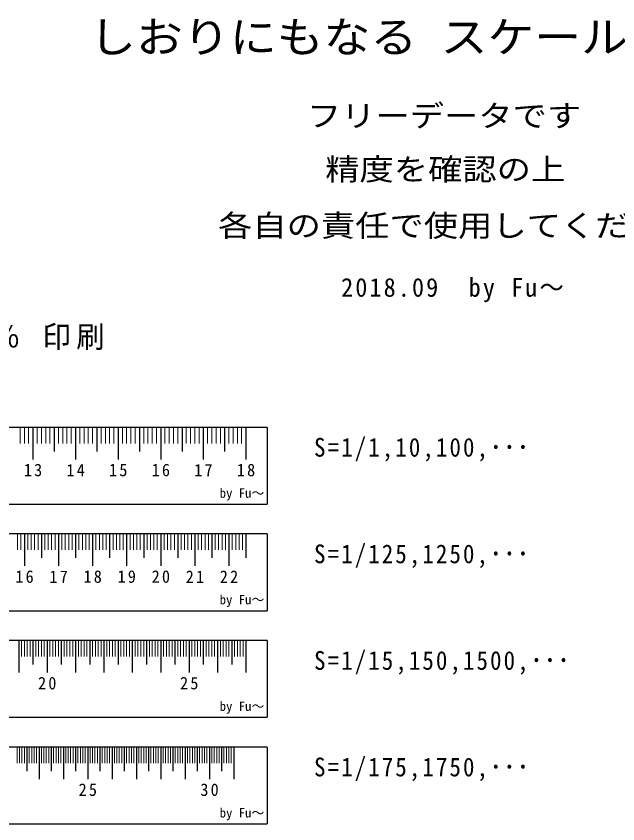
# Model space of a CAD drawing. Units: millimetres, scale not verified, with parts at other scales. Extents: x -33544 to 34536, y -21689 to 23870.
# Drawn here: x -17161 to 496, y 186 to 23870 of the extents above; entities that cross this region are included whole.
import ezdxf
from ezdxf.enums import TextEntityAlignment as Align

# ---------------------------------------------------------------- set-up
doc = ezdxf.new("R2010")
doc.units = ezdxf.units.MM
doc.header["$LTSCALE"] = 125
for name, color, linetype, lineweight in [('0-0', 4, 'Continuous', 13), ('1-0', 4, 'Continuous', 13), ('2-0', 4, 'Continuous', 13), ('3-0', 4, 'Continuous', 13), ('F-0', 7, 'Continuous', 25)]:
    doc.layers.add(name, color=color, linetype=linetype, lineweight=lineweight)
doc.styles.add('ＭＳ 明朝', font='')
doc.styles.get('ＭＳ 明朝').set_extended_font_data('MS Mincho')

msp = doc.modelspace()

# ---------------------------------------------------------------- linework, layer by layer
at = {"layer": '0-0'}
for p, q in [((-17043.8, 11810.6), (-17043.8, 11341.8)), ((-16918.8, 11810.6), (-16918.8, 11341.8)), ((-16793.8, 11810.6), (-16793.8, 11341.8)), ((-16543.8, 11810.6), (-16543.8, 11341.8)), ((-16418.8, 11810.6), (-16418.8, 11341.8)), ((-16293.8, 11810.6), (-16293.8, 11341.8)), ((-16168.8, 11810.6), (-16168.8, 11341.8)), ((-15918.8, 11810.6), (-15918.8, 11341.8)), ((-15793.8, 11810.6), (-15793.8, 11341.8)), ((-15668.8, 11810.6), (-15668.8, 11341.8)), ((-15543.8, 11810.6), (-15543.8, 11341.8)), ((-15293.8, 11810.6), (-15293.8, 11341.8)), ((-15168.8, 11810.6), (-15168.8, 11341.8)), ((-15043.8, 11810.6), (-15043.8, 11341.8)), ((-14918.8, 11810.6), (-14918.8, 11341.8)), ((-14668.8, 11810.6), (-14668.8, 11341.8)), ((-14543.8, 11810.6), (-14543.8, 11341.8)), ((-14418.8, 11810.6), (-14418.8, 11341.8)), ((-14293.8, 11810.6), (-14293.8, 11341.8)), ((-14043.8, 11810.6), (-14043.8, 11341.8)), ((-13918.8, 11810.6), (-13918.8, 11341.8)), ((-13793.8, 11810.6), (-13793.8, 11341.8)), ((-13668.8, 11810.6), (-13668.8, 11341.8)), ((-13418.8, 11810.6), (-13418.8, 11341.8)), ((-13293.8, 11810.6), (-13293.8, 11341.8)), ((-13168.8, 11810.6), (-13168.8, 11341.8)), ((-13043.8, 11810.6), (-13043.8, 11341.8)), ((-12793.8, 11810.6), (-12793.8, 11341.8)), ((-12668.8, 11810.6), (-12668.8, 11341.8)), ((-12543.8, 11810.6), (-12543.8, 11341.8)), ((-12418.8, 11810.6), (-12418.8, 11341.8)), ((-12168.8, 11810.6), (-12168.8, 11341.8)), ((-12043.8, 11810.6), (-12043.8, 11341.8)), ((-11918.8, 11810.6), (-11918.8, 11341.8)), ((-11793.8, 11810.6), (-11793.8, 11341.8)), ((-11543.8, 11810.6), (-11543.8, 11341.8)), ((-11418.8, 11810.6), (-11418.8, 11341.8)), ((-11293.8, 11810.6), (-11293.8, 11341.8)), ((-11168.8, 11810.6), (-11168.8, 11341.8)), ((-10918.8, 11810.6), (-10918.8, 11341.8)), ((-10793.8, 11810.6), (-10793.8, 11341.8)), ((-10668.8, 11810.6), (-10668.8, 11341.8)), ((-10543.8, 11810.6), (-10543.8, 11341.8))]:
    msp.add_line(p, q, dxfattribs=at)
at = {"layer": '0-0', "color": 7, "lineweight": 25}
for p, q in [((-16668.8, 11810.6), (-16668.8, 10873.1)), ((-16043.8, 11810.6), (-16043.8, 11107.5)), ((-15418.8, 11810.6), (-15418.8, 10873.1)), ((-14793.8, 11810.6), (-14793.8, 11107.5)), ((-14168.8, 11810.6), (-14168.8, 10873.1)), ((-13543.8, 11810.6), (-13543.8, 11107.5)), ((-12918.8, 11810.6), (-12918.8, 10873.1)), ((-12293.8, 11810.6), (-12293.8, 11107.5)), ((-11668.8, 11810.6), (-11668.8, 10873.1)), ((-11043.8, 11810.6), (-11043.8, 11107.5)), ((-10418.8, 11810.6), (-10418.8, 10873.1))]:
    msp.add_line(p, q, dxfattribs=at)
at = {"layer": '1-0'}
for p, q in [((-17118.8, 8685.6), (-17118.8, 8216.8)), ((-17018.8, 8685.6), (-17018.8, 8216.8)), ((-16818.8, 8685.6), (-16818.8, 8216.8)), ((-16718.8, 8685.6), (-16718.8, 8216.8)), ((-16618.8, 8685.6), (-16618.8, 8216.8)), ((-16518.8, 8685.6), (-16518.8, 8216.8)), ((-16318.8, 8685.6), (-16318.8, 8216.8)), ((-16218.8, 8685.6), (-16218.8, 8216.8)), ((-16118.8, 8685.6), (-16118.8, 8216.8)), ((-16018.8, 8685.6), (-16018.8, 8216.8)), ((-15818.8, 8685.6), (-15818.8, 8216.8)), ((-15718.8, 8685.6), (-15718.8, 8216.8)), ((-15618.8, 8685.6), (-15618.8, 8216.8)), ((-15518.8, 8685.6), (-15518.8, 8216.8)), ((-15318.8, 8685.6), (-15318.8, 8216.8)), ((-15218.8, 8685.6), (-15218.8, 8216.8)), ((-15118.8, 8685.6), (-15118.8, 8216.8)), ((-15018.8, 8685.6), (-15018.8, 8216.8)), ((-14818.8, 8685.6), (-14818.8, 8216.8)), ((-14718.8, 8685.6), (-14718.8, 8216.8)), ((-14618.8, 8685.6), (-14618.8, 8216.8)), ((-14518.8, 8685.6), (-14518.8, 8216.8)), ((-14318.8, 8685.6), (-14318.8, 8216.8)), ((-14218.8, 8685.6), (-14218.8, 8216.8)), ((-14118.8, 8685.6), (-14118.8, 8216.8)), ((-14018.8, 8685.6), (-14018.8, 8216.8)), ((-13818.8, 8685.6), (-13818.8, 8216.8)), ((-13718.8, 8685.6), (-13718.8, 8216.8)), ((-13618.8, 8685.6), (-13618.8, 8216.8)), ((-13518.8, 8685.6), (-13518.8, 8216.8)), ((-13318.8, 8685.6), (-13318.8, 8216.8)), ((-13218.8, 8685.6), (-13218.8, 8216.8)), ((-13118.8, 8685.6), (-13118.8, 8216.8)), ((-13018.8, 8685.6), (-13018.8, 8216.8)), ((-12818.8, 8685.6), (-12818.8, 8216.8)), ((-12718.8, 8685.6), (-12718.8, 8216.8)), ((-12618.8, 8685.6), (-12618.8, 8216.8)), ((-12518.8, 8685.6), (-12518.8, 8216.8)), ((-12318.8, 8685.6), (-12318.8, 8216.8)), ((-12218.8, 8685.6), (-12218.8, 8216.8)), ((-12118.8, 8685.6), (-12118.8, 8216.8)), ((-12018.8, 8685.6), (-12018.8, 8216.8)), ((-11818.8, 8685.6), (-11818.8, 8216.8)), ((-11718.8, 8685.6), (-11718.8, 8216.8)), ((-11618.8, 8685.6), (-11618.8, 8216.8)), ((-11518.8, 8685.6), (-11518.8, 8216.8)), ((-11318.8, 8685.6), (-11318.8, 8216.8)), ((-11218.8, 8685.6), (-11218.8, 8216.8)), ((-11118.8, 8685.6), (-11118.8, 8216.8)), ((-11018.8, 8685.6), (-11018.8, 8216.8)), ((-10818.8, 8685.6), (-10818.8, 8216.8)), ((-10718.8, 8685.6), (-10718.8, 8216.8)), ((-10618.8, 8685.6), (-10618.8, 8216.8)), ((-10518.8, 8685.6), (-10518.8, 8216.8))]:
    msp.add_line(p, q, dxfattribs=at)
at = {"layer": '1-0', "color": 7, "lineweight": 25}
for p, q in [((-16918.8, 8685.6), (-16918.8, 7748.1)), ((-16418.8, 8685.6), (-16418.8, 7982.5)), ((-15918.8, 8685.6), (-15918.8, 7748.1)), ((-15418.8, 8685.6), (-15418.8, 7982.5)), ((-14918.8, 8685.6), (-14918.8, 7748.1)), ((-14418.8, 8685.6), (-14418.8, 7982.5)), ((-13918.8, 8685.6), (-13918.8, 7748.1)), ((-13418.8, 8685.6), (-13418.8, 7982.5)), ((-12918.8, 8685.6), (-12918.8, 7748.1)), ((-12418.8, 8685.6), (-12418.8, 7982.5)), ((-11918.8, 8685.6), (-11918.8, 7748.1)), ((-11418.8, 8685.6), (-11418.8, 7982.5)), ((-10918.8, 8685.6), (-10918.8, 7748.1)), ((-10418.8, 8685.6), (-10418.8, 7982.5))]:
    msp.add_line(p, q, dxfattribs=at)
at = {"layer": '2-0', "color": 7, "lineweight": 25}
for p, q in [((-17085.5, 5560.6), (-17085.5, 4623.1)), ((-16668.8, 5560.6), (-16668.8, 4857.5)), ((-16252.2, 5560.6), (-16252.2, 4623.1)), ((-15835.5, 5560.6), (-15835.5, 4857.5)), ((-15418.8, 5560.6), (-15418.8, 4623.1)), ((-15002.2, 5560.6), (-15002.2, 4857.5)), ((-14585.5, 5560.6), (-14585.5, 4623.1)), ((-14168.8, 5560.6), (-14168.8, 4857.5)), ((-13752.2, 5560.6), (-13752.2, 4623.1)), ((-13335.5, 5560.6), (-13335.5, 4857.5)), ((-12918.8, 5560.6), (-12918.8, 4623.1)), ((-12502.2, 5560.6), (-12502.2, 4857.5)), ((-12085.5, 5560.6), (-12085.5, 4623.1)), ((-11668.8, 5560.6), (-11668.8, 4857.5)), ((-11252.2, 5560.6), (-11252.2, 4623.1)), ((-10835.5, 5560.6), (-10835.5, 4857.5)), ((-10418.8, 5560.6), (-10418.8, 4623.1))]:
    msp.add_line(p, q, dxfattribs=at)
at = {"layer": '2-0'}
for p, q in [((-17002.2, 5560.6), (-17002.2, 5091.8)), ((-16918.8, 5560.6), (-16918.8, 5091.8)), ((-16835.5, 5560.6), (-16835.5, 5091.8)), ((-16752.2, 5560.6), (-16752.2, 5091.8)), ((-16585.5, 5560.6), (-16585.5, 5091.8)), ((-16502.2, 5560.6), (-16502.2, 5091.8)), ((-16418.8, 5560.6), (-16418.8, 5091.8)), ((-16335.5, 5560.6), (-16335.5, 5091.8)), ((-16168.8, 5560.6), (-16168.8, 5091.8)), ((-16085.5, 5560.6), (-16085.5, 5091.8)), ((-16002.2, 5560.6), (-16002.2, 5091.8)), ((-15918.8, 5560.6), (-15918.8, 5091.8)), ((-15752.2, 5560.6), (-15752.2, 5091.8)), ((-15668.8, 5560.6), (-15668.8, 5091.8)), ((-15585.5, 5560.6), (-15585.5, 5091.8)), ((-15502.2, 5560.6), (-15502.2, 5091.8)), ((-15335.5, 5560.6), (-15335.5, 5091.8)), ((-15252.2, 5560.6), (-15252.2, 5091.8)), ((-15168.8, 5560.6), (-15168.8, 5091.8)), ((-15085.5, 5560.6), (-15085.5, 5091.8)), ((-14918.8, 5560.6), (-14918.8, 5091.8)), ((-14835.5, 5560.6), (-14835.5, 5091.8)), ((-14752.2, 5560.6), (-14752.2, 5091.8)), ((-14668.8, 5560.6), (-14668.8, 5091.8)), ((-14502.2, 5560.6), (-14502.2, 5091.8)), ((-14418.8, 5560.6), (-14418.8, 5091.8)), ((-14335.5, 5560.6), (-14335.5, 5091.8)), ((-14252.2, 5560.6), (-14252.2, 5091.8)), ((-14085.5, 5560.6), (-14085.5, 5091.8)), ((-14002.2, 5560.6), (-14002.2, 5091.8)), ((-13918.8, 5560.6), (-13918.8, 5091.8)), ((-13835.5, 5560.6), (-13835.5, 5091.8)), ((-13668.8, 5560.6), (-13668.8, 5091.8)), ((-13585.5, 5560.6), (-13585.5, 5091.8)), ((-13502.2, 5560.6), (-13502.2, 5091.8)), ((-13418.8, 5560.6), (-13418.8, 5091.8)), ((-13252.2, 5560.6), (-13252.2, 5091.8)), ((-13168.8, 5560.6), (-13168.8, 5091.8)), ((-13085.5, 5560.6), (-13085.5, 5091.8)), ((-13002.2, 5560.6), (-13002.2, 5091.8)), ((-12835.5, 5560.6), (-12835.5, 5091.8)), ((-12752.2, 5560.6), (-12752.2, 5091.8)), ((-12668.8, 5560.6), (-12668.8, 5091.8)), ((-12585.5, 5560.6), (-12585.5, 5091.8)), ((-12418.8, 5560.6), (-12418.8, 5091.8)), ((-12335.5, 5560.6), (-12335.5, 5091.8)), ((-12252.2, 5560.6), (-12252.2, 5091.8)), ((-12168.8, 5560.6), (-12168.8, 5091.8)), ((-12002.2, 5560.6), (-12002.2, 5091.8)), ((-11918.8, 5560.6), (-11918.8, 5091.8)), ((-11835.5, 5560.6), (-11835.5, 5091.8)), ((-11752.2, 5560.6), (-11752.2, 5091.8)), ((-11585.5, 5560.6), (-11585.5, 5091.8)), ((-11502.2, 5560.6), (-11502.2, 5091.8)), ((-11418.8, 5560.6), (-11418.8, 5091.8)), ((-11335.5, 5560.6), (-11335.5, 5091.8)), ((-11168.8, 5560.6), (-11168.8, 5091.8)), ((-11085.5, 5560.6), (-11085.5, 5091.8)), ((-11002.2, 5560.6), (-11002.2, 5091.8)), ((-10918.8, 5560.6), (-10918.8, 5091.8)), ((-10752.2, 5560.6), (-10752.2, 5091.8)), ((-10668.8, 5560.6), (-10668.8, 5091.8)), ((-10585.5, 5560.6), (-10585.5, 5091.8)), ((-10502.2, 5560.6), (-10502.2, 5091.8))]:
    msp.add_line(p, q, dxfattribs=at)
at = {"layer": '3-0'}
for p, q in [((-17133.1, 2435.6), (-17133.1, 1966.8)), ((-17061.7, 2435.6), (-17061.7, 1966.8)), ((-16990.3, 2435.6), (-16990.3, 1966.8)), ((-16918.8, 2435.6), (-16918.8, 1966.8)), ((-16776, 2435.6), (-16776, 1966.8)), ((-16704.6, 2435.6), (-16704.6, 1966.8)), ((-16633.1, 2435.6), (-16633.1, 1966.8)), ((-16561.7, 2435.6), (-16561.7, 1966.8)), ((-16418.8, 2435.6), (-16418.8, 1966.8)), ((-16347.4, 2435.6), (-16347.4, 1966.8)), ((-16276, 2435.6), (-16276, 1966.8)), ((-16204.6, 2435.6), (-16204.6, 1966.8)), ((-16061.7, 2435.6), (-16061.7, 1966.8)), ((-15990.3, 2435.6), (-15990.3, 1966.8)), ((-15918.8, 2435.6), (-15918.8, 1966.8)), ((-15847.4, 2435.6), (-15847.4, 1966.8)), ((-15704.6, 2435.6), (-15704.6, 1966.8)), ((-15633.1, 2435.6), (-15633.1, 1966.8)), ((-15561.7, 2435.6), (-15561.7, 1966.8)), ((-15490.3, 2435.6), (-15490.3, 1966.8)), ((-15347.4, 2435.6), (-15347.4, 1966.8)), ((-15276, 2435.6), (-15276, 1966.8)), ((-15204.6, 2435.6), (-15204.6, 1966.8)), ((-15133.1, 2435.6), (-15133.1, 1966.8)), ((-14990.3, 2435.6), (-14990.3, 1966.8)), ((-14918.8, 2435.6), (-14918.8, 1966.8)), ((-14847.4, 2435.6), (-14847.4, 1966.8)), ((-14776, 2435.6), (-14776, 1966.8)), ((-14633.1, 2435.6), (-14633.1, 1966.8)), ((-14561.7, 2435.6), (-14561.7, 1966.8)), ((-14490.3, 2435.6), (-14490.3, 1966.8)), ((-14418.8, 2435.6), (-14418.8, 1966.8)), ((-14276, 2435.6), (-14276, 1966.8)), ((-14204.6, 2435.6), (-14204.6, 1966.8)), ((-14133.1, 2435.6), (-14133.1, 1966.8)), ((-14061.7, 2435.6), (-14061.7, 1966.8)), ((-13918.8, 2435.6), (-13918.8, 1966.8)), ((-13847.4, 2435.6), (-13847.4, 1966.8)), ((-13776, 2435.6), (-13776, 1966.8)), ((-13704.6, 2435.6), (-13704.6, 1966.8)), ((-13561.7, 2435.6), (-13561.7, 1966.8)), ((-13490.3, 2435.6), (-13490.3, 1966.8)), ((-13418.8, 2435.6), (-13418.8, 1966.8)), ((-13347.4, 2435.6), (-13347.4, 1966.8)), ((-13204.6, 2435.6), (-13204.6, 1966.8)), ((-13133.1, 2435.6), (-13133.1, 1966.8)), ((-13061.7, 2435.6), (-13061.7, 1966.8)), ((-12990.3, 2435.6), (-12990.3, 1966.8)), ((-12847.4, 2435.6), (-12847.4, 1966.8)), ((-12776, 2435.6), (-12776, 1966.8)), ((-12704.6, 2435.6), (-12704.6, 1966.8)), ((-12633.1, 2435.6), (-12633.1, 1966.8)), ((-12490.3, 2435.6), (-12490.3, 1966.8)), ((-12418.8, 2435.6), (-12418.8, 1966.8)), ((-12347.4, 2435.6), (-12347.4, 1966.8)), ((-12276, 2435.6), (-12276, 1966.8)), ((-12133.1, 2435.6), (-12133.1, 1966.8)), ((-12061.7, 2435.6), (-12061.7, 1966.8)), ((-11990.3, 2435.6), (-11990.3, 1966.8)), ((-11918.8, 2435.6), (-11918.8, 1966.8)), ((-11776, 2435.6), (-11776, 1966.8)), ((-11704.6, 2435.6), (-11704.6, 1966.8)), ((-11633.1, 2435.6), (-11633.1, 1966.8)), ((-11561.7, 2435.6), (-11561.7, 1966.8)), ((-11418.8, 2435.6), (-11418.8, 1966.8)), ((-11347.4, 2435.6), (-11347.4, 1966.8)), ((-11276, 2435.6), (-11276, 1966.8)), ((-11204.6, 2435.6), (-11204.6, 1966.8)), ((-11061.7, 2435.6), (-11061.7, 1966.8)), ((-10990.3, 2435.6), (-10990.3, 1966.8)), ((-10918.8, 2435.6), (-10918.8, 1966.8)), ((-10847.4, 2435.6), (-10847.4, 1966.8))]:
    msp.add_line(p, q, dxfattribs=at)
at = {"layer": '3-0', "color": 7, "lineweight": 25}
for p, q in [((-16847.4, 2435.6), (-16847.4, 1732.5)), ((-16490.3, 2435.6), (-16490.3, 1498.1)), ((-16133.1, 2435.6), (-16133.1, 1732.5)), ((-15776, 2435.6), (-15776, 1498.1)), ((-15418.8, 2435.6), (-15418.8, 1732.5)), ((-15061.7, 2435.6), (-15061.7, 1498.1)), ((-14704.6, 2435.6), (-14704.6, 1732.5)), ((-14347.4, 2435.6), (-14347.4, 1498.1)), ((-13990.3, 2435.6), (-13990.3, 1732.5)), ((-13633.1, 2435.6), (-13633.1, 1498.1)), ((-13276, 2435.6), (-13276, 1732.5)), ((-12918.8, 2435.6), (-12918.8, 1498.1)), ((-12561.7, 2435.6), (-12561.7, 1732.5)), ((-12204.6, 2435.6), (-12204.6, 1498.1)), ((-11847.4, 2435.6), (-11847.4, 1732.5)), ((-11490.3, 2435.6), (-11490.3, 1498.1)), ((-11133.1, 2435.6), (-11133.1, 1732.5)), ((-10776, 2435.6), (-10776, 1498.1))]:
    msp.add_line(p, q, dxfattribs=at)
at = {"layer": 'F-0'}
for p, q in [((-9793.8, 11810.6), (-33543.8, 11810.6)), ((-9793.8, 11810.6), (-9793.8, 9560.6)), ((-33543.8, 9560.6), (-9793.8, 9560.6)), ((-9793.8, 8685.6), (-33543.8, 8685.6)), ((-9793.8, 8685.6), (-9793.8, 6435.6)), ((-9793.8, 5560.6), (-33543.8, 5560.6)), ((-9793.8, 5560.6), (-9793.8, 3310.6)), ((-9793.8, 2435.6), (-33543.8, 2435.6)), ((-9793.8, 2435.6), (-9793.8, 185.6))]:
    msp.add_line(p, q, dxfattribs=at)
for points in [[(-33543.8, 8685.6), (-33543.8, 6435.6), (-9793.8, 6435.6)], [(-33543.8, 5560.6), (-33543.8, 3310.6), (-9793.8, 3310.6)], [(-33543.8, 2435.6), (-33543.8, 185.6), (-9793.8, 185.6)]]:
    msp.add_lwpolyline(points, dxfattribs=at)

# ---------------------------------------------------------------- texts
at = {"layer": '0-0', "color": 3, "char_height": 366.6, "attachment_point": 7, "style": 'ＭＳ 明朝'}
for s, insert in [('\\T1.27;\\W0.95;13', (-16934.5, 10373.1)), ('\\T1.27;\\W0.95;14', (-15684.5, 10373.1)), ('\\T1.27;\\W0.95;15', (-14434.5, 10373.1)), ('\\T1.27;\\W0.95;16', (-13184.5, 10373.1)), ('\\T1.27;\\W0.95;17', (-11934.5, 10373.1)), ('\\T1.27;\\W0.95;18', (-10684.5, 10373.1))]:
    msp.add_mtext(s, dxfattribs=dict(at, insert=insert))
at = {"layer": '1-0', "color": 3, "char_height": 366.6, "attachment_point": 7, "style": 'ＭＳ 明朝'}
for s, insert in [('\\T1.27;\\W0.95;16', (-17184.5, 7248.1)), ('\\T1.27;\\W0.95;17', (-16184.5, 7248.1)), ('\\T1.27;\\W0.95;18', (-15184.5, 7248.1)), ('\\T1.27;\\W0.95;19', (-14184.5, 7248.1)), ('\\T1.27;\\W0.95;20', (-13184.5, 7248.1)), ('\\T1.27;\\W0.95;21', (-12184.5, 7248.1)), ('\\T1.27;\\W0.95;22', (-11184.5, 7248.1))]:
    msp.add_mtext(s, dxfattribs=dict(at, insert=insert))
at = {"layer": '2-0', "color": 3, "char_height": 366.6, "attachment_point": 7, "style": 'ＭＳ 明朝'}
for s, insert in [('\\T1.27;\\W0.95;20', (-16517.8, 4123.1)), ('\\T1.27;\\W0.95;25', (-12351.1, 4123.1))]:
    msp.add_mtext(s, dxfattribs=dict(at, insert=insert))
at = {"layer": '3-0', "color": 3, "char_height": 366.6, "attachment_point": 7, "style": 'ＭＳ 明朝'}
for s, insert in [('\\T1.27;\\W0.95;25', (-15327.3, 998.1)), ('\\T1.27;\\W0.95;30', (-11755.9, 998.1))]:
    msp.add_mtext(s, dxfattribs=dict(at, insert=insert))
at = {"layer": 'F-0', "style": 'ＭＳ 明朝', "width": 1.1}
msp.add_text('しおりにもなる スケール（定規）', height=916.4, dxfattribs=at).set_placement((-15016.5, 22524.8), align=Align.BOTTOM_LEFT)
at = {"layer": 'F-0', "color": 2, "style": 'ＭＳ 明朝', "width": 1.15}
for s, p in [('フリーデータです', (-8629.9, 20433.7)), ('精度を確認の上', (-8091.3, 18867.1)), ('各自の責任で使用してください', (-11237.1, 17215.2))]:
    msp.add_text(s, height=641.5, dxfattribs=at).set_placement(p, align=Align.BOTTOM_LEFT)
at = {"layer": 'F-0', "color": 4, "style": 'ＭＳ 明朝'}
for p in [(-11188.9, 9664.9), (-11188.9, 6539.9), (-11188.9, 3414.9), (-11188.9, 289.9)]:
    msp.add_text('by Fu～', height=274.9, dxfattribs=at).set_placement(p, align=Align.BOTTOM_LEFT)
at = {"layer": 'F-0', "color": 4, "char_height": 549.9, "attachment_point": 7, "style": 'ＭＳ 明朝'}
for s, insert in [('\\T1.17;\\W0.95;2018.09\\~\\~by\\~Fu～', (-7624.9, 15480.9)), ('\\T1.18;\\W0.9;S=1/1,10,100,･･･\\~', (-8418.8, 10810.6)), ('\\T1.18;\\W0.9;S=1/125,1250,･･･\\~', (-8418.8, 7685.6)), ('\\T1.18;\\W0.9;S=1/15,150,1500,･･･\\~', (-8418.8, 4560.6)), ('\\T1.18;\\W0.9;S=1/175,1750,･･･\\~', (-8418.8, 1435.6))]:
    msp.add_mtext(s, dxfattribs=dict(at, insert=insert))
at = {"layer": 'F-0', "color": 2, "insert": (-22809.5, 14076.1), "char_height": 641.5, "attachment_point": 7, "style": 'ＭＳ 明朝'}
msp.add_mtext('\\T1.19;\\W0.95;Ａ４縦\\~100％\\~印刷', dxfattribs=at)

doc.saveas('drawing.dxf')
